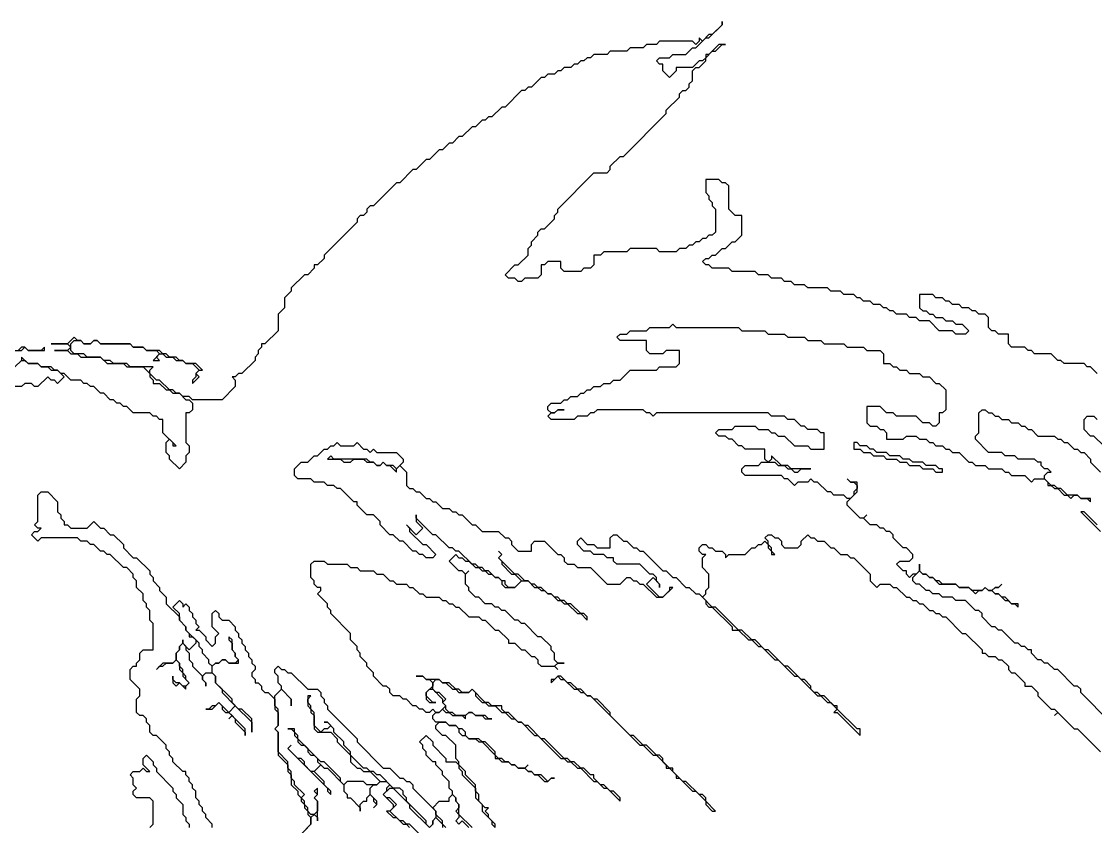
# Model space of a CAD drawing. Header units: metres. Extents: x 0 to 100, y 0 to 141.
# Drawn here: x 40.17 to 48.34, y 122.91 to 129.03 of the extents above; entities that cross this region are included whole.
import ezdxf

# ---------------------------------------------------------------- set-up
doc = ezdxf.new("R2010")
doc.units = ezdxf.units.M

msp = doc.modelspace()

# ---------------------------------------------------------------- linework, layer by layer
for points in [[(48.35, 126.35), (48.3, 126.4), (48.275, 126.4), (48.25, 126.425), (48.1, 126.425), (48.075, 126.45), (48.05, 126.45), (48, 126.5), (47.875, 126.5), (47.85, 126.525), (47.825, 126.525), (47.8, 126.55), (47.7, 126.55), (47.675, 126.575), (47.675, 126.65), (47.6, 126.65), (47.575, 126.675), (47.55, 126.675), (47.525, 126.7), (47.525, 126.775), (47.5, 126.8), (47.45, 126.8), (47.425, 126.825), (47.4, 126.825), (47.375, 126.85), (47.325, 126.85), (47.3, 126.875), (47.25, 126.875), (47.225, 126.9), (47.2, 126.9), (47.175, 126.925), (47.125, 126.925), (47.1, 126.95), (47, 126.95), (47, 126.85), (47.025, 126.825), (47.05, 126.825), (47.075, 126.8), (47.1, 126.8), (47.125, 126.775), (47.175, 126.775), (47.2, 126.75), (47.25, 126.75), (47.275, 126.725), (47.325, 126.725), (47.375, 126.675), (47.35, 126.65), (47.275, 126.65), (47.25, 126.675), (47.15, 126.675), (47.075, 126.75), (47, 126.75), (46.975, 126.775), (46.925, 126.775), (46.9, 126.8), (46.825, 126.8), (46.8, 126.825), (46.775, 126.825), (46.75, 126.85), (46.725, 126.85), (46.7, 126.875), (46.65, 126.875), (46.625, 126.9), (46.575, 126.9), (46.55, 126.925), (46.525, 126.925), (46.5, 126.95), (46.425, 126.95), (46.4, 126.975), (46.325, 126.975), (46.3, 127), (46.15, 127), (46.125, 127.025), (46.05, 127.025), (46.025, 127.05), (45.975, 127.05), (45.95, 127.075), (45.875, 127.075), (45.85, 127.1), (45.775, 127.1), (45.75, 127.125), (45.575, 127.125), (45.55, 127.15), (45.425, 127.15), (45.4, 127.175), (45.375, 127.175), (45.35, 127.2), (45.375, 127.225), (45.4, 127.225), (45.425, 127.25), (45.45, 127.25), (45.5, 127.3), (45.525, 127.3), (45.575, 127.35), (45.6, 127.35), (45.65, 127.4), (45.65, 127.55), (45.6, 127.55), (45.55, 127.6), (45.55, 127.775), (45.525, 127.8), (45.5, 127.8), (45.475, 127.825), (45.375, 127.825), (45.375, 127.725), (45.4, 127.7), (45.4, 127.675), (45.425, 127.65), (45.425, 127.625), (45.45, 127.6), (45.45, 127.425), (45.425, 127.4), (45.4, 127.4), (45.375, 127.375), (45.35, 127.375), (45.325, 127.35), (45.3, 127.35), (45.275, 127.325), (45.25, 127.325), (45.225, 127.3), (45.175, 127.3), (45.15, 127.275), (45.025, 127.275), (45, 127.3), (44.8, 127.3), (44.775, 127.275), (44.6, 127.275), (44.575, 127.25), (44.525, 127.25), (44.525, 127.175), (44.5, 127.15), (44.45, 127.15), (44.425, 127.125), (44.3, 127.125), (44.275, 127.15), (44.275, 127.2), (44.175, 127.2), (44.15, 127.175), (44.125, 127.175), (44.125, 127.1), (44.1, 127.075), (44, 127.075), (43.975, 127.05), (43.95, 127.05), (43.925, 127.075), (43.875, 127.075), (43.85, 127.1), (43.925, 127.175), (43.95, 127.175), (44.025, 127.25), (44.025, 127.3), (44.05, 127.325), (44.05, 127.35), (44.1, 127.4), (44.1, 127.425), (44.125, 127.45), (44.15, 127.45), (44.225, 127.525), (44.225, 127.55), (44.25, 127.575), (44.25, 127.6), (44.525, 127.875), (44.625, 127.875), (44.65, 127.9), (44.65, 127.925), (44.725, 128), (44.75, 128), (45.075, 128.325), (45.075, 128.35), (45.175, 128.45), (45.175, 128.475), (45.2, 128.5), (45.225, 128.5), (45.25, 128.525), (45.25, 128.55), (45.275, 128.575), (45.275, 128.65), (45.3, 128.675), (45.325, 128.675), (45.375, 128.725), (45.375, 128.75), (45.425, 128.8), (45.45, 128.8), (45.5, 128.85), (45.525, 128.85), (45.475, 128.85), (45.4, 128.775), (45.375, 128.775), (45.375, 128.75), (45.35, 128.725), (45.325, 128.725), (45.275, 128.675), (45.15, 128.675), (45.15, 128.65), (45.1, 128.6), (45.05, 128.65), (45.05, 128.7), (45.025, 128.7), (45, 128.725), (45.025, 128.75), (45.1, 128.75), (45.125, 128.775), (45.225, 128.775), (45.275, 128.825), (45.3, 128.825), (45.375, 128.9), (45.4, 128.9), (45.5, 129), (45.5, 129.025), (45.5, 129), (45.425, 128.925), (45.4, 128.925), (45.35, 128.875), (45.325, 128.9), (45.325, 128.875), (45.3, 128.85), (45.275, 128.875), (45.025, 128.875), (45, 128.85), (44.925, 128.85), (44.9, 128.825), (44.8, 128.825), (44.775, 128.8), (44.65, 128.8), (44.625, 128.775), (44.525, 128.775), (44.5, 128.75), (44.475, 128.75), (44.45, 128.725), (44.425, 128.725), (44.4, 128.7), (44.375, 128.7), (44.35, 128.675), (44.3, 128.675), (44.275, 128.65), (44.25, 128.65), (44.225, 128.625), (44.175, 128.625), (44.15, 128.6), (44.125, 128.6), (44.05, 128.525), (44.025, 128.525), (44, 128.5), (43.975, 128.5), (43.85, 128.375), (43.825, 128.375), (43.75, 128.3), (43.725, 128.3), (43.7, 128.275), (43.675, 128.275), (43.625, 128.225), (43.6, 128.225), (43.525, 128.15), (43.5, 128.15), (43.45, 128.1), (43.425, 128.1), (43.375, 128.05), (43.35, 128.05), (43.275, 127.975), (43.25, 127.975), (43.175, 127.9), (43.15, 127.9), (43.05, 127.8), (43.025, 127.8), (42.85, 127.625), (42.825, 127.625), (42.8, 127.6), (42.8, 127.575), (42.775, 127.55), (42.75, 127.55), (42.725, 127.525), (42.725, 127.5), (42.475, 127.25), (42.475, 127.225), (42.425, 127.175), (42.4, 127.175), (42.4, 127.15), (42.35, 127.1), (42.325, 127.1), (42.225, 127), (42.225, 126.975), (42.175, 126.925), (42.175, 126.85), (42.125, 126.8), (42.125, 126.675), (42.025, 126.575), (42, 126.575), (42, 126.55), (41.975, 126.525), (41.975, 126.5), (41.95, 126.475), (41.95, 126.45), (41.85, 126.35), (41.825, 126.35), (41.8, 126.325), (41.775, 126.325), (41.8, 126.3), (41.8, 126.25), (41.7, 126.15), (41.475, 126.15), (41.45, 126.175), (41.4, 126.175), (41.375, 126.2), (41.35, 126.2), (41.325, 126.225), (41.3, 126.225), (41.225, 126.3), (41.2, 126.3), (41.15, 126.35), (41.15, 126.375), (41.175, 126.4), (41, 126.4), (40.975, 126.425), (40.875, 126.425), (40.85, 126.45), (40.8, 126.45), (40.775, 126.475), (40.675, 126.475), (40.65, 126.5), (40.575, 126.5), (40.55, 126.525), (40.55, 126.575), (40.575, 126.6), (40.625, 126.6), (40.65, 126.575), (40.7, 126.575), (40.725, 126.6), (40.75, 126.6), (40.775, 126.575), (41, 126.575), (41.025, 126.55), (41.1, 126.55), (41.125, 126.525), (41.2, 126.525), (41.225, 126.5), (41.175, 126.45), (41.225, 126.45), (41.2, 126.475), (41.225, 126.5), (41.25, 126.5), (41.275, 126.475), (41.325, 126.475), (41.35, 126.45), (41.4, 126.45), (41.425, 126.425), (41.475, 126.425), (41.525, 126.375), (41.5, 126.35), (41.5, 126.325), (41.475, 126.3), (41.475, 126.275), (41.525, 126.325), (41.5, 126.35), (41.525, 126.375), (41.55, 126.375), (41.5, 126.425), (41.425, 126.425), (41.4, 126.45), (41.375, 126.45), (41.35, 126.475), (41.3, 126.475), (41.275, 126.5), (41.25, 126.5), (41.225, 126.525), (41.125, 126.525), (41.1, 126.55), (41.025, 126.55), (41, 126.575), (40.775, 126.575), (40.75, 126.6), (40.725, 126.6), (40.7, 126.575), (40.65, 126.575), (40.625, 126.6), (40.6, 126.6), (40.575, 126.625), (40.525, 126.575), (40.4, 126.575), (40.525, 126.575), (40.55, 126.55), (40.525, 126.525), (40.425, 126.525), (40.525, 126.525), (40.55, 126.5), (40.6, 126.5), (40.625, 126.475), (40.775, 126.475), (40.825, 126.425), (40.95, 126.425), (40.975, 126.4), (41.1, 126.4), (41.15, 126.35), (41.15, 126.325), (41.175, 126.3), (41.175, 126.275), (41.225, 126.275), (41.275, 126.225), (41.3, 126.225), (41.325, 126.2), (41.375, 126.2), (41.425, 126.15), (41.45, 126.15), (41.475, 126.125), (41.475, 126.075), (41.45, 126.05), (41.425, 126.05), (41.425, 125.825), (41.45, 125.8), (41.45, 125.75), (41.425, 125.725), (41.425, 125.675), (41.375, 125.625), (41.3, 125.7), (41.3, 125.725), (41.275, 125.75), (41.275, 125.825), (41.3, 125.85), (41.325, 125.825), (41.325, 125.8), (41.35, 125.8), (41.25, 125.9), (41.25, 126), (41.225, 126), (41.2, 126.025), (41.175, 126.025), (41.15, 126.05), (41.025, 126.05), (40.975, 126.1), (40.95, 126.1), (40.925, 126.125), (40.9, 126.125), (40.875, 126.15), (40.85, 126.15), (40.8, 126.2), (40.775, 126.2), (40.725, 126.25), (40.7, 126.25), (40.675, 126.275), (40.65, 126.275), (40.625, 126.3), (40.55, 126.3), (40.5, 126.35), (40.475, 126.35), (40.45, 126.375), (40.425, 126.375), (40.4, 126.4), (40.325, 126.4), (40.3, 126.425), (40.225, 126.425), (40.175, 126.475), (40.175, 126.45), (40.125, 126.4)], [(48.45, 123.7), (48.225, 123.925), (48.225, 123.95), (48.2, 123.975), (48.175, 123.975), (48.05, 124.1), (48.025, 124.1), (47.975, 124.15), (47.95, 124.15), (47.925, 124.175), (47.9, 124.175), (47.85, 124.225), (47.85, 124.25), (47.825, 124.25), (47.8, 124.275), (47.775, 124.275), (47.75, 124.3), (47.725, 124.3), (47.625, 124.4), (47.6, 124.4), (47.575, 124.425), (47.55, 124.425), (47.475, 124.5), (47.475, 124.525), (47.45, 124.55), (47.425, 124.55), (47.35, 124.625), (47.275, 124.625), (47.25, 124.65), (47.175, 124.65), (47.15, 124.675), (47.1, 124.675), (47.075, 124.7), (47.05, 124.7), (47, 124.75), (46.975, 124.75), (46.95, 124.775), (46.95, 124.8), (47, 124.85), (47.025, 124.825), (47.05, 124.825), (47.075, 124.8), (47.1, 124.8), (47.15, 124.75), (47.275, 124.75), (47.3, 124.725), (47.375, 124.725), (47.425, 124.675), (47.45, 124.7), (47.475, 124.7), (47.5, 124.725), (47.525, 124.7), (47.55, 124.7), (47.575, 124.675), (47.6, 124.675), (47.65, 124.625), (47.675, 124.625), (47.7, 124.6), (47.725, 124.6), (47.75, 124.575), (47.75, 124.6), (47.7, 124.6), (47.65, 124.65), (47.625, 124.65), (47.6, 124.675), (47.575, 124.675), (47.55, 124.7), (47.575, 124.725), (47.6, 124.725), (47.625, 124.75), (47.6, 124.725), (47.575, 124.725), (47.55, 124.7), (47.525, 124.7), (47.5, 124.725), (47.475, 124.7), (47.4, 124.7), (47.375, 124.725), (47.3, 124.725), (47.275, 124.75), (47.175, 124.75), (47.15, 124.775), (47.125, 124.775), (47.1, 124.8), (47.075, 124.8), (47.05, 124.825), (47.025, 124.825), (47, 124.85), (47, 124.9), (47, 124.85), (46.975, 124.825), (46.95, 124.825), (46.925, 124.8), (46.9, 124.825), (46.9, 124.85), (46.875, 124.85), (46.825, 124.9), (46.85, 124.925), (46.925, 124.925), (46.95, 124.95), (46.95, 124.975), (46.9, 125.025), (46.875, 125.025), (46.8, 125.1), (46.8, 125.125), (46.775, 125.15), (46.75, 125.15), (46.725, 125.175), (46.7, 125.175), (46.675, 125.2), (46.625, 125.2), (46.575, 125.25), (46.6, 125.275), (46.575, 125.25), (46.55, 125.25), (46.45, 125.35), (46.45, 125.375), (46.525, 125.45), (46.525, 125.525), (46.475, 125.525), (46.45, 125.55), (46.475, 125.525), (46.5, 125.525), (46.525, 125.5), (46.525, 125.475), (46.5, 125.45), (46.5, 125.425), (46.475, 125.4), (46.45, 125.4), (46.425, 125.425), (46.35, 125.425), (46.325, 125.45), (46.3, 125.45), (46.225, 125.525), (46.2, 125.525), (46.175, 125.55), (46.15, 125.525), (46.075, 125.525), (46.05, 125.5), (46, 125.55), (45.975, 125.55), (45.95, 125.575), (45.675, 125.575), (45.65, 125.6), (45.65, 125.625), (45.675, 125.65), (45.775, 125.65), (45.8, 125.675), (45.9, 125.675), (45.925, 125.65), (45.975, 125.65), (46, 125.625), (46.025, 125.625), (46.05, 125.6), (46.075, 125.6), (46.1, 125.625), (46.175, 125.625), (46.025, 125.625), (46, 125.65), (45.95, 125.65), (45.875, 125.725), (45.875, 125.7), (45.85, 125.675), (45.825, 125.7), (45.825, 125.775), (45.675, 125.775), (45.65, 125.8), (45.625, 125.8), (45.575, 125.85), (45.55, 125.85), (45.525, 125.875), (45.475, 125.875), (45.45, 125.9), (45.475, 125.925), (45.575, 125.925), (45.6, 125.95), (45.75, 125.95), (45.775, 125.925), (45.85, 125.925), (45.875, 125.9), (45.9, 125.9), (45.925, 125.875), (45.975, 125.875), (46.05, 125.8), (46.15, 125.8), (46.175, 125.775), (46.275, 125.775), (46.275, 125.9), (46.25, 125.9), (46.225, 125.925), (46.15, 125.925), (46.125, 125.95), (46.1, 125.95), (46.05, 126), (46, 126), (45.975, 126.025), (45.875, 126.025), (45.85, 126.05), (45, 126.05), (44.975, 126.025), (44.95, 126.05), (44.925, 126.05), (44.9, 126.075), (44.55, 126.075), (44.525, 126.05), (44.5, 126.05), (44.475, 126.025), (44.4, 126.025), (44.375, 126), (44.2, 126), (44.175, 126.025), (44.2, 126.05), (44.225, 126.05), (44.25, 126.075), (44.3, 126.075), (44.25, 126.075), (44.225, 126.05), (44.2, 126.05), (44.175, 126.075), (44.175, 126.1), (44.2, 126.125), (44.275, 126.125), (44.3, 126.15), (44.325, 126.15), (44.35, 126.175), (44.4, 126.175), (44.425, 126.2), (44.45, 126.2), (44.475, 126.225), (44.5, 126.225), (44.525, 126.25), (44.575, 126.25), (44.6, 126.275), (44.65, 126.275), (44.675, 126.3), (44.725, 126.3), (44.8, 126.375), (45, 126.375), (45.025, 126.4), (45.15, 126.4), (45.175, 126.425), (45.175, 126.525), (45.075, 126.525), (45.05, 126.5), (44.95, 126.5), (44.925, 126.525), (44.925, 126.6), (44.725, 126.6), (44.7, 126.625), (44.725, 126.65), (44.775, 126.65), (44.8, 126.675), (44.925, 126.675), (44.95, 126.7), (45.1, 126.7), (45.125, 126.725), (45.15, 126.7), (45.625, 126.7), (45.65, 126.675), (45.825, 126.675), (45.85, 126.65), (45.975, 126.65), (46, 126.625), (46.125, 126.625), (46.15, 126.6), (46.25, 126.6), (46.275, 126.575), (46.425, 126.575), (46.45, 126.55), (46.575, 126.55), (46.6, 126.525), (46.7, 126.525), (46.725, 126.5), (46.725, 126.425), (46.775, 126.425), (46.8, 126.4), (46.825, 126.4), (46.85, 126.375), (46.9, 126.375), (46.925, 126.35), (47, 126.35), (47.025, 126.325), (47.075, 126.325), (47.125, 126.275), (47.15, 126.275), (47.2, 126.225), (47.2, 126.075), (47.175, 126.05), (47.15, 126.05), (47.15, 125.975), (47.125, 125.95), (47.1, 125.95), (47.075, 125.975), (47.025, 125.975), (46.975, 126.025), (46.825, 126.025), (46.8, 126.05), (46.75, 126.05), (46.7, 126.1), (46.6, 126.1), (46.6, 125.975), (46.625, 125.95), (46.675, 125.95), (46.7, 125.925), (46.725, 125.925), (46.75, 125.9), (46.75, 125.85), (46.875, 125.85), (46.9, 125.875), (46.975, 125.875), (47, 125.85), (47.05, 125.85), (47.075, 125.825), (47.1, 125.825), (47.125, 125.8), (47.175, 125.8), (47.2, 125.775), (47.225, 125.775), (47.25, 125.75), (47.3, 125.75), (47.375, 125.675), (47.4, 125.675), (47.425, 125.65), (47.5, 125.65), (47.525, 125.625), (47.625, 125.625), (47.65, 125.6), (47.675, 125.6), (47.7, 125.575), (47.8, 125.575), (47.85, 125.525), (47.875, 125.55), (47.95, 125.55), (47.975, 125.525), (47.975, 125.5), (48, 125.5), (48.025, 125.475), (48.05, 125.475), (48.1, 125.425), (48.125, 125.425), (48.15, 125.4), (48.175, 125.425), (48.2, 125.425), (48.225, 125.4), (48.275, 125.4), (48.3, 125.375), (48.3, 125.4), (48.225, 125.4), (48.2, 125.425), (48.125, 125.425), (48.075, 125.475), (48.05, 125.475), (48.025, 125.5), (48, 125.5), (47.95, 125.55), (47.95, 125.575), (47.975, 125.6), (48, 125.6), (47.975, 125.625), (47.95, 125.625), (47.925, 125.65), (47.925, 125.675), (47.9, 125.675), (47.875, 125.7), (47.75, 125.7), (47.725, 125.725), (47.65, 125.725), (47.625, 125.75), (47.525, 125.75), (47.425, 125.85), (47.425, 125.875), (47.45, 125.9), (47.45, 126.05), (47.475, 126.075), (47.5, 126.075), (47.525, 126.05), (47.55, 126.05), (47.575, 126.025), (47.6, 126.025), (47.625, 126), (47.675, 126), (47.7, 125.975), (47.75, 125.975), (47.775, 125.95), (47.8, 125.95), (47.825, 125.925), (47.85, 125.925), (47.9, 125.875), (48.025, 125.875), (48.05, 125.85), (48.075, 125.85), (48.1, 125.825), (48.125, 125.825), (48.175, 125.775), (48.2, 125.775), (48.225, 125.75), (48.25, 125.75), (48.3, 125.7), (48.3, 125.675), (48.375, 125.6)], [(40.125, 126.525), (40.175, 126.525), (40.2, 126.55), (40.225, 126.525), (40.35, 126.525), (40.35, 126.55), (40.325, 126.525), (40.225, 126.525), (40.2, 126.55), (40.175, 126.55), (40.15, 126.525)], [(40.125, 126.4), (40.175, 126.45), (40.2, 126.45), (40.225, 126.425), (40.3, 126.425), (40.325, 126.4), (40.375, 126.4), (40.4, 126.375), (40.45, 126.375), (40.5, 126.325), (40.45, 126.275), (40.425, 126.3), (40.4, 126.3), (40.375, 126.325), (40.3, 126.25), (40.275, 126.25), (40.25, 126.275), (40.2, 126.275), (40.175, 126.25), (40.125, 126.25)], [(48.4, 125.8), (48.325, 125.875), (48.3, 125.875), (48.25, 125.925), (48.25, 126), (48.275, 126.025), (48.325, 126.025), (48.35, 126)], [(43.775, 122.9), (43.775, 122.925), (43.725, 122.975), (43.725, 123), (43.7, 123.025), (43.725, 123.05), (43.7, 123.05), (43.65, 123.1), (43.65, 123.15), (43.625, 123.175), (43.625, 123.225), (43.55, 123.3), (43.55, 123.325), (43.5, 123.375), (43.5, 123.4), (43.475, 123.425), (43.475, 123.525), (43.4, 123.6), (43.375, 123.6), (43.325, 123.65), (43.325, 123.675), (43.35, 123.7), (43.4, 123.7), (43.425, 123.675), (43.475, 123.675), (43.5, 123.65), (43.5, 123.625), (43.525, 123.6), (43.55, 123.6), (43.575, 123.575), (43.625, 123.575), (43.65, 123.55), (43.675, 123.55), (43.775, 123.45), (43.775, 123.425), (43.8, 123.425), (43.825, 123.4), (43.875, 123.4), (43.9, 123.375), (43.925, 123.375), (43.95, 123.35), (44, 123.35), (44.025, 123.325), (44.05, 123.325), (44.075, 123.3), (44.1, 123.3), (44.15, 123.25), (44.175, 123.25), (44.2, 123.275), (44.225, 123.275), (44.2, 123.275), (44.175, 123.25), (44.125, 123.3), (44.075, 123.3), (44.05, 123.325), (44.025, 123.325), (44, 123.35), (44.025, 123.375), (44, 123.35), (43.95, 123.35), (43.925, 123.375), (43.9, 123.375), (43.875, 123.4), (43.85, 123.4), (43.825, 123.425), (43.8, 123.425), (43.775, 123.45), (43.775, 123.475), (43.7, 123.55), (43.675, 123.55), (43.65, 123.575), (43.575, 123.575), (43.55, 123.6), (43.55, 123.625), (43.525, 123.65), (43.5, 123.65), (43.475, 123.675), (43.425, 123.675), (43.4, 123.7), (43.325, 123.7), (43.3, 123.725), (43.3, 123.75), (43.325, 123.775), (43.35, 123.775), (43.375, 123.8), (43.4, 123.775), (43.425, 123.775), (43.45, 123.75), (43.525, 123.75), (43.55, 123.725), (43.55, 123.75), (43.575, 123.775), (43.6, 123.775), (43.625, 123.75), (43.675, 123.75), (43.7, 123.725), (43.75, 123.725), (43.725, 123.725), (43.7, 123.75), (43.625, 123.75), (43.6, 123.775), (43.575, 123.775), (43.55, 123.75), (43.475, 123.75), (43.45, 123.775), (43.425, 123.775), (43.4, 123.8), (43.4, 123.825), (43.375, 123.85), (43.4, 123.875), (43.35, 123.925), (43.325, 123.925), (43.3, 123.95), (43.3, 124), (43.325, 124.025), (43.35, 124.025), (43.375, 124), (43.4, 124), (43.45, 123.95), (43.475, 123.95), (43.5, 123.925), (43.575, 123.925), (43.6, 123.95), (43.625, 123.925), (43.625, 123.9), (43.675, 123.85), (43.7, 123.85), (43.725, 123.825), (43.775, 123.825), (43.825, 123.775), (43.85, 123.775), (43.9, 123.725), (43.925, 123.725), (43.95, 123.7), (43.975, 123.7), (44.075, 123.6), (44.1, 123.6), (44.275, 123.425), (44.3, 123.425), (44.325, 123.4), (44.35, 123.4), (44.4, 123.35), (44.425, 123.35), (44.525, 123.25), (44.55, 123.25), (44.6, 123.2), (44.625, 123.2), (44.725, 123.1), (44.725, 123.125), (44.675, 123.175), (44.65, 123.175), (44.6, 123.225), (44.575, 123.225), (44.525, 123.275), (44.525, 123.3), (44.5, 123.3), (44.45, 123.35), (44.425, 123.35), (44.375, 123.4), (44.35, 123.4), (44.325, 123.425), (44.3, 123.425), (44.15, 123.575), (44.125, 123.575), (44.025, 123.675), (44, 123.675), (43.975, 123.7), (43.95, 123.7), (43.875, 123.775), (43.85, 123.775), (43.825, 123.8), (43.825, 123.825), (43.75, 123.825), (43.725, 123.85), (43.7, 123.85), (43.6, 123.95), (43.575, 123.925), (43.525, 123.925), (43.5, 123.95), (43.475, 123.95), (43.425, 124), (43.375, 124), (43.35, 124.025), (43.25, 124.025), (43.225, 124.05), (43.175, 124.05), (43.225, 124.05), (43.25, 124.025), (43.275, 124.025), (43.3, 124), (43.3, 123.975), (43.25, 123.925), (43.25, 123.875), (43.275, 123.85), (43.325, 123.85), (43.3, 123.85), (43.25, 123.9), (43.25, 123.925), (43.275, 123.95), (43.3, 123.95), (43.375, 123.875), (43.375, 123.85), (43.4, 123.825), (43.35, 123.775), (43.325, 123.775), (43.3, 123.8), (43.275, 123.775), (43.25, 123.775), (43.225, 123.8), (43.2, 123.8), (43.175, 123.825), (43.15, 123.825), (43.1, 123.875), (43.075, 123.875), (43.05, 123.9), (43, 123.9), (42.975, 123.925), (42.975, 123.95), (42.95, 123.975), (42.925, 123.975), (42.85, 124.05), (42.85, 124.075), (42.8, 124.125), (42.8, 124.15), (42.75, 124.2), (42.75, 124.225), (42.725, 124.25), (42.725, 124.275), (42.675, 124.325), (42.675, 124.375), (42.525, 124.525), (42.525, 124.55), (42.5, 124.575), (42.5, 124.6), (42.425, 124.675), (42.45, 124.7), (42.45, 124.725), (42.425, 124.725), (42.4, 124.75), (42.4, 124.775), (42.375, 124.8), (42.375, 124.9), (42.4, 124.925), (42.475, 124.925), (42.5, 124.9), (42.65, 124.9), (42.675, 124.875), (42.725, 124.875), (42.75, 124.85), (42.85, 124.85), (42.875, 124.825), (42.925, 124.825), (42.975, 124.775), (43, 124.775), (43.025, 124.75), (43.1, 124.75), (43.125, 124.725), (43.15, 124.725), (43.2, 124.675), (43.225, 124.675), (43.25, 124.65), (43.35, 124.65), (43.375, 124.625), (43.4, 124.625), (43.425, 124.6), (43.45, 124.6), (43.475, 124.575), (43.5, 124.575), (43.575, 124.5), (43.65, 124.5), (43.675, 124.475), (43.7, 124.475), (43.775, 124.4), (43.8, 124.4), (43.875, 124.325), (43.875, 124.3), (43.925, 124.3), (43.975, 124.25), (44, 124.25), (44.05, 124.2), (44.075, 124.2), (44.1, 124.175), (44.1, 124.15), (44.125, 124.125), (44.225, 124.125), (44.25, 124.1), (44.225, 124.125), (44.25, 124.15), (44.3, 124.15), (44.25, 124.15), (44.225, 124.175), (44.225, 124.225), (44.2, 124.25), (44.2, 124.275), (44.125, 124.35), (44.1, 124.35), (44, 124.45), (43.975, 124.45), (43.95, 124.475), (43.925, 124.475), (43.85, 124.55), (43.825, 124.55), (43.8, 124.575), (43.775, 124.575), (43.75, 124.6), (43.7, 124.6), (43.65, 124.65), (43.625, 124.65), (43.575, 124.7), (43.575, 124.725), (43.55, 124.75), (43.55, 124.825), (43.575, 124.85), (43.55, 124.825), (43.525, 124.85), (43.5, 124.85), (43.425, 124.925), (43.475, 124.975), (43.5, 124.95), (43.525, 124.95), (43.55, 124.925), (43.575, 124.925), (43.625, 124.875), (43.65, 124.875), (43.675, 124.85), (43.7, 124.85), (43.725, 124.825), (43.75, 124.825), (43.775, 124.8), (43.8, 124.8), (43.825, 124.775), (43.825, 124.75), (43.85, 124.725), (43.925, 124.725), (43.975, 124.775), (44.025, 124.775), (44.075, 124.725), (44.1, 124.725), (44.125, 124.7), (44.15, 124.7), (44.175, 124.675), (44.2, 124.675), (44.25, 124.625), (44.275, 124.625), (44.3, 124.6), (44.325, 124.6), (44.4, 124.525), (44.425, 124.525), (44.475, 124.475), (44.475, 124.5), (44.45, 124.525), (44.425, 124.525), (44.35, 124.6), (44.325, 124.6), (44.3, 124.625), (44.275, 124.625), (44.25, 124.65), (44.225, 124.65), (44.2, 124.675), (44.175, 124.675), (44.125, 124.725), (44.1, 124.725), (44.075, 124.75), (44.05, 124.75), (44.025, 124.775), (44, 124.775), (43.95, 124.825), (43.925, 124.825), (43.8, 124.95), (43.825, 124.975), (43.8, 125), (43.825, 124.975), (43.8, 124.95), (43.825, 124.925), (43.825, 124.9), (43.9, 124.825), (43.925, 124.825), (43.975, 124.775), (43.925, 124.725), (43.875, 124.725), (43.85, 124.75), (43.85, 124.775), (43.825, 124.775), (43.8, 124.8), (43.775, 124.8), (43.725, 124.85), (43.7, 124.85), (43.675, 124.875), (43.65, 124.875), (43.625, 124.9), (43.6, 124.9), (43.5, 125), (43.475, 125), (43.45, 125.025), (43.425, 125.025), (43.325, 125.125), (43.3, 125.125), (43.175, 125.25), (43.175, 125.275), (43.175, 125.225), (43.225, 125.175), (43.175, 125.125), (43.1, 125.2), (43.125, 125.175), (43.125, 125.15), (43.225, 125.05), (43.25, 125.05), (43.325, 124.975), (43.3, 124.95), (43.25, 124.95), (43.225, 124.975), (43.2, 124.975), (43.175, 125), (43.15, 125), (43.075, 125.075), (43.05, 125.075), (43, 125.125), (42.975, 125.125), (42.9, 125.2), (42.9, 125.225), (42.85, 125.275), (42.8, 125.275), (42.725, 125.35), (42.725, 125.375), (42.7, 125.375), (42.6, 125.475), (42.575, 125.475), (42.55, 125.5), (42.5, 125.5), (42.475, 125.525), (42.4, 125.525), (42.375, 125.55), (42.275, 125.55), (42.25, 125.575), (42.25, 125.625), (42.3, 125.675), (42.35, 125.675), (42.4, 125.725), (42.425, 125.725), (42.475, 125.775), (42.5, 125.775), (42.525, 125.8), (42.55, 125.8), (42.575, 125.825), (42.6, 125.8), (42.7, 125.8), (42.725, 125.825), (42.775, 125.775), (42.8, 125.775), (42.825, 125.75), (42.85, 125.775), (42.875, 125.75), (43.025, 125.75), (43.075, 125.7), (43.075, 125.675), (43.025, 125.625), (43, 125.65), (42.95, 125.65), (42.925, 125.675), (42.9, 125.65), (42.875, 125.65), (42.85, 125.675), (42.825, 125.675), (42.8, 125.7), (42.55, 125.7), (42.525, 125.725), (42.5, 125.7), (42.6, 125.7), (42.625, 125.675), (42.675, 125.675), (42.7, 125.7), (42.775, 125.7), (42.8, 125.675), (42.85, 125.675), (42.875, 125.65), (42.9, 125.65), (42.925, 125.675), (42.95, 125.65), (42.975, 125.65), (43.025, 125.6), (43.025, 125.625), (43.05, 125.65), (43.1, 125.6), (43.1, 125.5), (43.125, 125.475), (43.15, 125.475), (43.175, 125.45), (43.2, 125.45), (43.25, 125.4), (43.275, 125.4), (43.3, 125.375), (43.325, 125.375), (43.375, 125.325), (43.425, 125.325), (43.45, 125.3), (43.475, 125.3), (43.5, 125.275), (43.525, 125.275), (43.6, 125.2), (43.625, 125.2), (43.675, 125.15), (43.8, 125.15), (43.85, 125.1), (43.875, 125.1), (43.9, 125.075), (43.9, 125.05), (43.95, 125), (44.05, 125), (44.05, 125.05), (44.075, 125.075), (44.15, 125.075), (44.25, 124.975), (44.275, 124.975), (44.3, 124.95), (44.3, 124.925), (44.325, 124.9), (44.375, 124.9), (44.4, 124.875), (44.5, 124.875), (44.625, 124.75), (44.725, 124.75), (44.775, 124.8), (44.8, 124.8), (44.825, 124.775), (44.85, 124.775), (44.875, 124.75), (44.9, 124.75), (45, 124.65), (45.05, 124.65), (45.125, 124.725), (45.1, 124.725), (45.1, 124.7), (45.05, 124.65), (45.025, 124.65), (44.925, 124.75), (44.975, 124.8), (45.025, 124.75), (45.025, 124.725), (45.025, 124.75), (45, 124.775), (45, 124.8), (44.975, 124.825), (44.95, 124.825), (44.875, 124.9), (44.7, 124.9), (44.675, 124.925), (44.675, 124.95), (44.625, 124.95), (44.6, 124.975), (44.525, 124.975), (44.5, 125), (44.45, 125), (44.4, 125.05), (44.4, 125.075), (44.425, 125.1), (44.475, 125.05), (44.525, 125.05), (44.55, 125.025), (44.65, 125.025), (44.65, 125.1), (44.675, 125.125), (44.7, 125.125), (44.75, 125.075), (44.775, 125.075), (44.825, 125.025), (44.85, 125.025), (44.875, 125), (44.9, 125), (45.05, 124.85), (45.075, 124.85), (45.125, 124.8), (45.15, 124.8), (45.225, 124.725), (45.25, 124.725), (45.3, 124.675), (45.325, 124.675), (45.375, 124.625), (45.375, 124.6), (45.4, 124.575), (45.425, 124.575), (45.575, 124.425), (45.575, 124.4), (45.625, 124.4), (45.7, 124.325), (45.725, 124.325), (45.775, 124.275), (45.8, 124.275), (45.9, 124.175), (45.925, 124.175), (46.05, 124.05), (46.075, 124.05), (46.225, 123.9), (46.25, 123.9), (46.3, 123.85), (46.325, 123.85), (46.375, 123.8), (46.35, 123.775), (46.375, 123.775), (46.55, 123.6), (46.55, 123.65), (46.525, 123.65), (46.375, 123.8), (46.375, 123.825), (46.35, 123.825), (46.275, 123.9), (46.25, 123.9), (46.225, 123.925), (46.2, 123.925), (46.175, 123.95), (46.175, 123.975), (46.125, 124.025), (46.1, 124.025), (46, 124.125), (45.975, 124.125), (45.85, 124.25), (45.825, 124.25), (45.75, 124.325), (45.725, 124.325), (45.65, 124.4), (45.625, 124.4), (45.45, 124.575), (45.425, 124.575), (45.35, 124.65), (45.375, 124.675), (45.375, 124.7), (45.4, 124.725), (45.4, 124.825), (45.35, 124.875), (45.35, 124.95), (45.375, 124.975), (45.35, 124.975), (45.325, 125), (45.325, 125.025), (45.35, 125.05), (45.375, 125.05), (45.4, 125.025), (45.425, 125.025), (45.45, 125), (45.5, 125), (45.525, 124.975), (45.525, 124.95), (45.55, 124.975), (45.675, 124.975), (45.725, 125.025), (45.75, 125.025), (45.775, 125.05), (45.8, 125.05), (45.825, 125.075), (45.85, 125.05), (45.85, 125.025), (45.875, 125), (45.875, 124.975), (45.9, 124.975), (45.875, 125), (45.875, 125.025), (45.85, 125.05), (45.85, 125.075), (45.825, 125.1), (45.85, 125.125), (45.875, 125.125), (45.9, 125.1), (45.925, 125.1), (45.95, 125.075), (45.95, 125.05), (45.975, 125.025), (46.075, 125.025), (46.1, 125.05), (46.1, 125.075), (46.15, 125.125), (46.175, 125.1), (46.2, 125.1), (46.225, 125.075), (46.275, 125.075), (46.325, 125.025), (46.35, 125.025), (46.4, 124.975), (46.45, 124.975), (46.475, 124.95), (46.5, 124.95), (46.625, 124.825), (46.625, 124.775), (46.675, 124.725), (46.7, 124.75), (46.775, 124.75), (46.8, 124.725), (46.825, 124.725), (46.9, 124.65), (46.925, 124.65), (46.95, 124.625), (46.975, 124.625), (47, 124.6), (47.025, 124.6), (47.075, 124.55), (47.1, 124.55), (47.125, 124.525), (47.15, 124.525), (47.175, 124.5), (47.2, 124.5), (47.325, 124.375), (47.35, 124.375), (47.475, 124.25), (47.475, 124.225), (47.5, 124.225), (47.525, 124.2), (47.575, 124.2), (47.6, 124.175), (47.625, 124.175), (47.675, 124.125), (47.675, 124.1), (47.7, 124.075), (47.725, 124.075), (47.8, 124), (47.8, 123.975), (47.85, 123.975), (47.9, 123.925), (47.9, 123.9), (48, 123.8), (48.025, 123.8), (48.05, 123.775), (48.025, 123.75), (48.05, 123.775), (48.175, 123.65), (48.2, 123.65), (48.375, 123.475)], [(41.625, 122.9), (41.625, 122.925), (41.575, 122.975), (41.575, 123), (41.55, 123.025), (41.55, 123.05), (41.525, 123.075), (41.525, 123.1), (41.5, 123.125), (41.5, 123.175), (41.475, 123.2), (41.475, 123.225), (41.45, 123.25), (41.45, 123.275), (41.425, 123.3), (41.425, 123.325), (41.4, 123.325), (41.325, 123.4), (41.325, 123.425), (41.3, 123.45), (41.3, 123.475), (41.275, 123.5), (41.275, 123.525), (41.2, 123.6), (41.175, 123.6), (41.15, 123.625), (41.15, 123.675), (41.125, 123.7), (41.125, 123.725), (41.1, 123.75), (41.075, 123.75), (41.05, 123.775), (41.05, 123.875), (41.075, 123.9), (41.075, 123.95), (41, 124.025), (41, 124.1), (41.025, 124.125), (41.05, 124.125), (41.05, 124.15), (41.075, 124.175), (41.075, 124.225), (41.1, 124.25), (41.175, 124.25), (41.175, 124.45), (41.15, 124.475), (41.15, 124.55), (41.125, 124.575), (41.125, 124.6), (41.1, 124.625), (41.1, 124.675), (41.05, 124.725), (41.05, 124.775), (41.025, 124.8), (41.025, 124.825), (40.975, 124.875), (40.95, 124.875), (40.85, 124.975), (40.825, 124.975), (40.8, 125), (40.775, 125), (40.725, 125.05), (40.7, 125.05), (40.675, 125.075), (40.625, 125.075), (40.6, 125.1), (40.325, 125.1), (40.3, 125.075), (40.25, 125.125), (40.275, 125.15), (40.3, 125.15), (40.325, 125.175), (40.3, 125.175), (40.275, 125.2), (40.3, 125.225), (40.3, 125.425), (40.325, 125.45), (40.375, 125.45), (40.45, 125.375), (40.45, 125.3), (40.475, 125.275), (40.475, 125.25), (40.5, 125.225), (40.5, 125.2), (40.525, 125.2), (40.55, 125.175), (40.675, 125.175), (40.725, 125.225), (40.775, 125.175), (40.8, 125.175), (40.85, 125.125), (40.875, 125.125), (40.95, 125.05), (40.95, 125.025), (41.025, 124.95), (41.05, 124.95), (41.15, 124.85), (41.15, 124.825), (41.175, 124.8), (41.175, 124.775), (41.225, 124.725), (41.225, 124.7), (41.275, 124.65), (41.275, 124.6), (41.375, 124.5), (41.375, 124.475), (41.425, 124.425), (41.425, 124.4), (41.45, 124.375), (41.45, 124.35), (41.475, 124.35), (41.5, 124.325), (41.5, 124.3), (41.45, 124.25), (41.4, 124.3), (41.4, 124.325), (41.4, 124.3), (41.375, 124.275), (41.375, 124.25), (41.35, 124.225), (41.35, 124.175), (41.325, 124.15), (41.25, 124.15), (41.2, 124.1), (41.225, 124.125), (41.25, 124.125), (41.275, 124.15), (41.325, 124.15), (41.35, 124.175), (41.375, 124.15), (41.375, 124.1), (41.4, 124.075), (41.4, 124.05), (41.45, 124), (41.425, 123.975), (41.4, 123.975), (41.375, 124), (41.35, 124), (41.325, 124.025), (41.325, 124.05), (41.325, 124), (41.35, 123.975), (41.375, 124), (41.425, 123.95), (41.425, 123.975), (41.45, 124), (41.425, 124.025), (41.425, 124.05), (41.4, 124.075), (41.4, 124.1), (41.375, 124.125), (41.375, 124.15), (41.35, 124.175), (41.35, 124.225), (41.375, 124.25), (41.375, 124.275), (41.4, 124.3), (41.425, 124.275), (41.425, 124.25), (41.45, 124.225), (41.45, 124.175), (41.475, 124.15), (41.475, 124.125), (41.55, 124.05), (41.55, 124.025), (41.575, 124), (41.575, 123.975), (41.575, 124), (41.55, 124.025), (41.55, 124.05), (41.575, 124.075), (41.625, 124.075), (41.65, 124.05), (41.65, 124), (41.7, 123.95), (41.7, 123.925), (41.8, 123.825), (41.75, 123.775), (41.675, 123.85), (41.65, 123.825), (41.625, 123.825), (41.6, 123.8), (41.575, 123.8), (41.625, 123.8), (41.675, 123.85), (41.7, 123.825), (41.7, 123.8), (41.725, 123.775), (41.75, 123.775), (41.775, 123.75), (41.75, 123.725), (41.775, 123.75), (41.8, 123.725), (41.8, 123.7), (41.875, 123.625), (41.875, 123.6), (41.875, 123.65), (41.75, 123.775), (41.8, 123.825), (41.925, 123.7), (41.925, 123.625), (41.925, 123.725), (41.85, 123.8), (41.825, 123.8), (41.775, 123.85), (41.775, 123.875), (41.65, 124), (41.65, 124.05), (41.625, 124.075), (41.625, 124.125), (41.65, 124.15), (41.675, 124.15), (41.7, 124.175), (41.725, 124.175), (41.75, 124.15), (41.825, 124.15), (41.825, 124.175), (41.8, 124.2), (41.8, 124.225), (41.775, 124.25), (41.775, 124.325), (41.75, 124.35), (41.75, 124.325), (41.775, 124.3), (41.775, 124.25), (41.8, 124.225), (41.8, 124.2), (41.825, 124.175), (41.8, 124.15), (41.75, 124.15), (41.725, 124.175), (41.7, 124.175), (41.675, 124.15), (41.65, 124.15), (41.625, 124.125), (41.6, 124.15), (41.6, 124.175), (41.55, 124.225), (41.55, 124.25), (41.525, 124.275), (41.525, 124.3), (41.425, 124.4), (41.425, 124.425), (41.375, 124.475), (41.375, 124.525), (41.325, 124.575), (41.375, 124.625), (41.4, 124.6), (41.4, 124.575), (41.425, 124.6), (41.45, 124.575), (41.45, 124.55), (41.475, 124.525), (41.475, 124.5), (41.5, 124.475), (41.5, 124.45), (41.525, 124.425), (41.5, 124.4), (41.525, 124.4), (41.575, 124.35), (41.575, 124.325), (41.625, 124.275), (41.65, 124.3), (41.65, 124.35), (41.675, 124.375), (41.625, 124.425), (41.625, 124.525), (41.65, 124.55), (41.675, 124.525), (41.675, 124.5), (41.7, 124.475), (41.75, 124.475), (41.8, 124.425), (41.8, 124.4), (41.825, 124.375), (41.825, 124.35), (41.85, 124.325), (41.85, 124.3), (41.875, 124.275), (41.875, 124.25), (41.9, 124.225), (41.9, 124.2), (41.925, 124.175), (41.925, 124.15), (41.95, 124.125), (41.95, 124.1), (41.925, 124.075), (41.925, 124.05), (41.95, 124.025), (41.95, 124), (41.975, 124), (42, 123.975), (42, 123.95), (42.025, 123.925), (42.05, 123.925), (42.1, 123.875), (42.1, 123.8), (42.125, 123.775), (42.125, 123.675), (42.1, 123.65), (42.125, 123.625), (42.125, 123.45), (42.2, 123.375), (42.2, 123.325), (42.225, 123.3), (42.225, 123.225), (42.275, 123.175), (42.275, 123.15), (42.3, 123.125), (42.3, 123.1), (42.325, 123.075), (42.325, 123.05), (42.35, 123.025), (42.35, 123), (42.375, 122.975), (42.375, 122.925), (42.325, 122.875)], [(48.35, 125.2), (48.25, 125.3), (48.225, 125.3), (48.375, 125.15)], [(42.3, 122.85), (42.375, 122.925), (42.375, 122.975), (42.4, 123), (42.425, 122.975), (42.425, 122.95), (42.425, 123.1), (42.4, 123.125), (42.425, 123.15), (42.425, 123.2), (42.4, 123.175), (42.425, 123.15), (42.4, 123.125), (42.425, 123.1), (42.425, 123.025), (42.4, 123), (42.375, 123), (42.35, 123.025), (42.35, 123.05), (42.325, 123.075), (42.325, 123.1), (42.3, 123.125), (42.325, 123.15), (42.25, 123.225), (42.25, 123.25), (42.225, 123.275), (42.225, 123.325), (42.2, 123.35), (42.2, 123.4), (42.125, 123.475), (42.125, 123.625), (42.1, 123.65), (42.125, 123.675), (42.125, 123.8), (42.1, 123.825), (42.1, 123.9), (42.15, 123.95), (42.225, 123.875), (42.225, 123.825), (42.225, 123.875), (42.15, 123.95), (42.15, 123.975), (42.125, 124), (42.125, 124.05), (42.1, 124.075), (42.1, 124.1), (42.125, 124.125), (42.15, 124.1), (42.175, 124.1), (42.2, 124.075), (42.225, 124.075), (42.35, 123.95), (42.425, 123.95), (42.45, 123.925), (42.45, 123.9), (42.475, 123.875), (42.475, 123.85), (42.5, 123.825), (42.5, 123.8), (42.725, 123.575), (42.725, 123.55), (42.925, 123.35), (42.975, 123.35), (43.05, 123.275), (43.075, 123.275), (43.1, 123.25), (43.125, 123.25), (43.15, 123.225), (43.15, 123.2), (43.325, 123.025), (43.325, 122.975), (43.3, 122.95), (43.3, 122.925), (43.275, 122.9), (43.25, 122.925), (43.25, 122.95), (43.1, 123.1), (43.1, 123.125), (43.075, 123.15), (43.075, 123.175), (43.05, 123.2), (43, 123.2), (42.9, 123.3), (42.875, 123.3), (42.85, 123.325), (42.825, 123.325), (42.8, 123.35), (42.775, 123.35), (42.675, 123.45), (42.675, 123.475), (42.625, 123.525), (42.625, 123.55), (42.55, 123.625), (42.55, 123.65), (42.5, 123.7), (42.475, 123.7), (42.5, 123.7), (42.525, 123.675), (42.5, 123.65), (42.475, 123.65), (42.45, 123.625), (42.4, 123.675), (42.4, 123.775), (42.375, 123.8), (42.375, 123.825), (42.35, 123.85), (42.35, 123.875), (42.375, 123.9), (42.35, 123.9), (42.35, 123.825), (42.375, 123.8), (42.375, 123.775), (42.4, 123.75), (42.4, 123.65), (42.425, 123.625), (42.525, 123.625), (42.575, 123.575), (42.575, 123.55), (42.675, 123.45), (42.675, 123.4), (42.725, 123.35), (42.75, 123.35), (42.775, 123.325), (42.825, 123.325), (42.9, 123.25), (42.875, 123.225), (42.8, 123.225), (42.775, 123.25), (42.65, 123.25), (42.625, 123.225), (42.6, 123.25), (42.6, 123.275), (42.475, 123.4), (42.45, 123.4), (42.275, 123.575), (42.275, 123.6), (42.25, 123.625), (42.25, 123.65), (42.2, 123.65), (42.225, 123.65), (42.25, 123.625), (42.25, 123.6), (42.275, 123.575), (42.275, 123.55), (42.3, 123.525), (42.325, 123.525), (42.35, 123.5), (42.35, 123.475), (42.375, 123.45), (42.4, 123.45), (42.425, 123.425), (42.425, 123.4), (42.45, 123.375), (42.4, 123.325), (42.375, 123.325), (42.325, 123.375), (42.325, 123.4), (42.3, 123.425), (42.275, 123.425), (42.2, 123.5), (42.225, 123.525), (42.2, 123.5), (42.5, 123.2), (42.5, 123.175), (42.525, 123.15), (42.525, 123.175), (42.475, 123.225), (42.475, 123.25), (42.4, 123.325), (42.45, 123.375), (42.475, 123.35), (42.5, 123.35), (42.625, 123.225), (42.625, 123.175), (42.65, 123.15), (42.65, 123.125), (42.675, 123.125), (42.75, 123.05), (42.75, 123.025), (42.75, 123.075), (42.775, 123.1), (42.8, 123.1), (42.8, 123.125), (42.825, 123.15), (42.85, 123.125), (42.85, 123.1), (42.875, 123.075), (42.85, 123.05), (42.875, 123.075), (42.875, 123.1), (42.825, 123.15), (42.825, 123.2), (42.85, 123.225), (42.875, 123.225), (42.9, 123.25), (42.95, 123.25), (42.975, 123.225), (42.95, 123.2), (42.95, 123.175), (42.925, 123.15), (43, 123.075), (43, 123.05), (42.975, 123.025), (42.95, 123.025), (43, 122.975), (43.025, 122.975), (43.075, 122.925), (43.1, 122.925), (43.125, 122.9)], [(43.6, 122.9), (43.5, 123), (43.5, 123.075), (43.475, 123.1), (43.475, 123.125), (43.45, 123.15), (43.45, 123.175), (43.425, 123.2), (43.425, 123.25), (43.375, 123.3), (43.375, 123.325), (43.325, 123.375), (43.325, 123.4), (43.3, 123.4), (43.25, 123.45), (43.25, 123.475), (43.225, 123.5), (43.225, 123.525), (43.2, 123.55), (43.25, 123.6), (43.3, 123.55), (43.3, 123.525), (43.4, 123.425), (43.4, 123.4), (43.475, 123.4), (43.5, 123.375), (43.5, 123.35), (43.525, 123.325), (43.525, 123.3), (43.625, 123.2), (43.625, 123.125), (43.675, 123.075), (43.675, 123.025), (43.75, 122.95), (43.75, 122.925), (43.775, 122.9)], [(41.15, 122.9), (41.175, 122.925), (41.175, 123.1), (41.15, 123.125), (41.05, 123.125), (41.025, 123.15), (41.025, 123.175), (41.05, 123.2), (41.025, 123.225), (41.025, 123.275), (41, 123.3), (41.025, 123.325), (41.075, 123.325), (41.1, 123.35), (41.125, 123.325), (41.15, 123.325), (41.1, 123.375), (41.1, 123.425), (41.125, 123.45), (41.175, 123.4), (41.175, 123.375), (41.2, 123.35), (41.2, 123.325), (41.325, 123.2), (41.325, 123.175), (41.35, 123.15), (41.35, 123.125), (41.4, 123.075), (41.4, 123), (41.425, 122.975), (41.425, 122.95), (41.45, 122.925), (41.45, 122.9)], [(43.2, 122.85), (43.125, 122.925), (43.1, 122.925), (43.075, 122.95), (43.05, 122.95), (42.975, 123.025), (43.025, 123.075), (42.975, 123.125), (42.95, 123.125), (42.925, 123.15), (42.975, 123.2), (43, 123.2), (43.125, 123.075), (43.125, 123.05), (43.275, 122.9)], [(43.4, 122.9), (43.375, 122.925), (43.375, 122.95), (43.325, 123), (43.325, 123.025), (43.3, 123.05), (43.35, 123.1), (43.425, 123.1), (43.425, 123.125), (43.45, 123.15), (43.475, 123.125), (43.475, 123.1), (43.5, 123.075), (43.5, 123.05), (43.475, 123.025), (43.5, 123), (43.5, 122.975), (43.475, 122.95), (43.5, 122.925), (43.525, 122.95), (43.575, 122.9)], [(43.275, 122.9), (43.3, 122.925), (43.3, 122.95), (43.325, 122.975), (43.375, 122.925), (43.375, 122.9)]]:
    msp.add_lwpolyline(points)
for points in [[(46.5, 125.825), (46.5, 125.775), (46.55, 125.775), (46.575, 125.75), (46.625, 125.75), (46.65, 125.725), (46.725, 125.725), (46.75, 125.7), (46.825, 125.7), (46.85, 125.675), (46.9, 125.675), (46.925, 125.65), (47, 125.65), (47.025, 125.625), (47.1, 125.625), (47.125, 125.6), (47.175, 125.6), (47.175, 125.625), (47.15, 125.625), (47.125, 125.65), (47.05, 125.65), (47.025, 125.675), (46.95, 125.675), (46.925, 125.7), (46.875, 125.7), (46.85, 125.725), (46.775, 125.725), (46.75, 125.75), (46.675, 125.75), (46.65, 125.775), (46.625, 125.775), (46.6, 125.8), (46.55, 125.8), (46.525, 125.825)], [(44.25, 124.05), (44.225, 124.025), (44.2, 124.025), (44.2, 124), (44.25, 124.05), (44.275, 124.025), (44.3, 124.025), (44.375, 123.95), (44.4, 123.95), (44.425, 123.925), (44.45, 123.925), (44.475, 123.9), (44.5, 123.9), (44.875, 123.525), (44.9, 123.525), (44.975, 123.45), (45, 123.45), (45.075, 123.375), (45.075, 123.35), (45.1, 123.35), (45.15, 123.3), (45.15, 123.275), (45.175, 123.275), (45.275, 123.175), (45.3, 123.175), (45.375, 123.1), (45.375, 123.075), (45.425, 123.025), (45.45, 123.025), (45.375, 123.1), (45.375, 123.125), (45.35, 123.15), (45.325, 123.15), (45.225, 123.25), (45.2, 123.25), (45.125, 123.325), (45.125, 123.35), (45.1, 123.35), (45.05, 123.4), (45.05, 123.425), (45.025, 123.45), (45, 123.45), (44.925, 123.525), (44.9, 123.525), (44.825, 123.6), (44.8, 123.6), (44.65, 123.75), (44.65, 123.775), (44.55, 123.875), (44.525, 123.875), (44.5, 123.9), (44.475, 123.9), (44.425, 123.95), (44.4, 123.95), (44.35, 124), (44.325, 124), (44.275, 124.05)]]:
    msp.add_lwpolyline(points, close=True)

doc.saveas('drawing.dxf')
